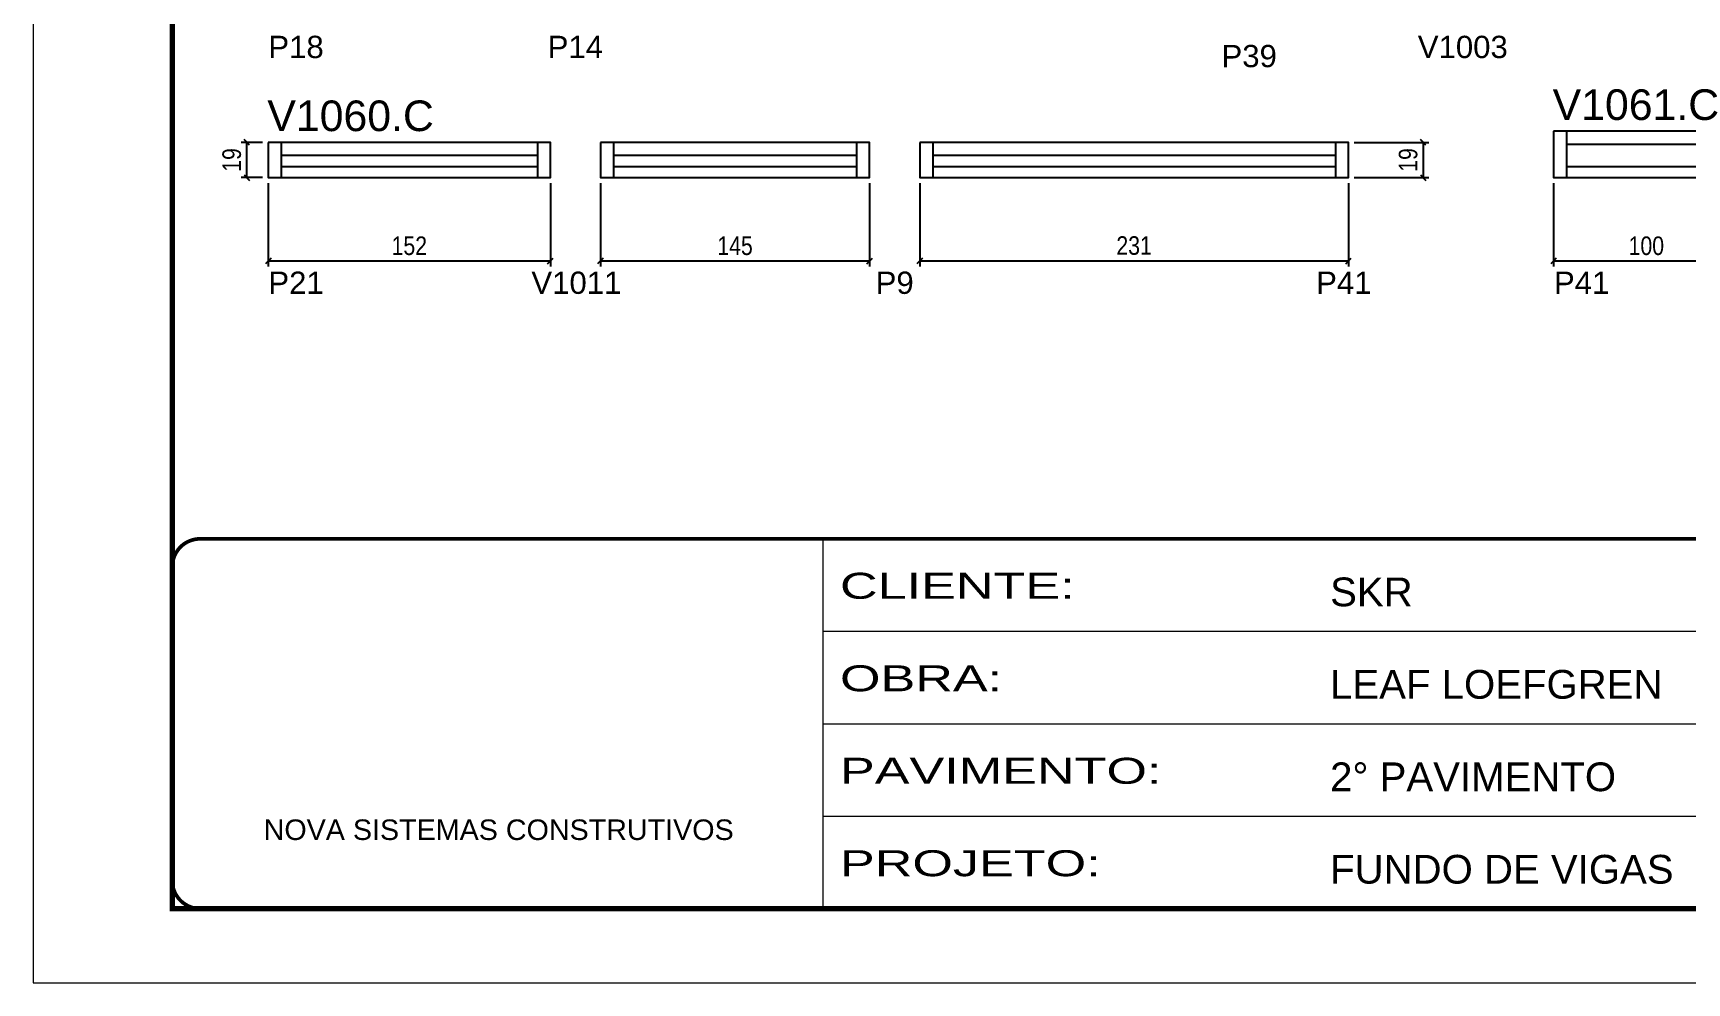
# Model space of a CAD drawing. Extents: x 1959 to 8212, y 239 to 4735.
# Drawn here: x 3557 to 4448, y 1388 to 1900 of the extents above; entities that cross this region are included whole.
import ezdxf

# ---------------------------------------------------------------- set-up
doc = ezdxf.new("R2010")
doc.units = 0
doc.linetypes.add('CONTINUO', pattern=[0])
doc.linetypes.add('DASHED', pattern=[0.75, 0.5, -0.25])
for name, color, linetype in [('5', 5, 'Continuous'), ('COTA', 241, 'Continuous'), ('NOMENCLATURA', 7, 'Continuous'), ('Painéis', 200, 'Continuous'), ('SARR_2.2x7', 40, 'Continuous')]:
    doc.layers.add(name, color=color, linetype=linetype)
doc.layers.add('Folhas', color=255, linetype='Continuous', lineweight=9)
doc.layers.add('SARRAFO DE PRESSAO', color=251, linetype='DASHED', lineweight=9)
doc.styles.add('ARIAL', font='arial.ttf')
doc.styles.add('COTA TECNICA', font='techl___.ttf', dxfattribs={"height": 10})
doc.styles.add('COTA TECNICA-50', font='techl___.ttf', dxfattribs={"height": 10})
doc.styles.get("Standard").update_dxf_attribs({"font": 'arial.ttf'})
doc.styles.add('Tecnologia', font='')
doc.styles.get('Tecnologia').set_extended_font_data('Forgotten Futurist')
doc.dimstyles.new('COTA PAINEL-50', dxfattribs={"dimtxt": 10, "dimasz": 3, "dimexe": 3, "dimexo": 3, "dimgap": 3, "dimtad": 1, "dimdec": 1, "dimzin": 12, "dimdsep": 46, "dimtxsty": 'COTA TECNICA-50', "dimblk1": 'OBLIQUE', "dimblk2": 'OBLIQUE', "dimsah": 1, "dimcen": 0.9, "dimclrd": 4, "dimclre": 4, "dimclrt": 240, "dimadec": 1, "dimazin": 3, "dimtfac": 1, "dimtdec": 1, "dimtmove": 0, "dimatfit": 3, "dimfxl": 1, "dimtolj": 1, "dimtzin": 12, "dimarcsym": 0})
doc.dimstyles.new('PAINEL', dxfattribs={"dimtxt": 10, "dimasz": 3, "dimexe": 3, "dimexo": 3, "dimgap": 3, "dimtad": 1, "dimdec": 1, "dimzin": 12, "dimdsep": 46, "dimtxsty": 'COTA TECNICA', "dimblk1": 'OBLIQUE', "dimblk2": 'OBLIQUE', "dimsah": 1, "dimcen": 0.9, "dimclrd": 4, "dimclre": 4, "dimclrt": 240, "dimadec": 1, "dimazin": 3, "dimtfac": 1, "dimtdec": 1, "dimtmove": 0, "dimatfit": 3, "dimfxl": 1, "dimtolj": 1, "dimtzin": 12, "dimarcsym": 0})

# ---------------------------------------------------------------- blocks, each defined once
blk = doc.blocks.new('9999999999')
at = {"color": 30, "linetype": 'CONTINUO'}
for p, q in [((98564.56, 34230.21), (98564.56, 34429.45)), ((98564.56, 34379.64), (99583.98, 34379.64)), ((98564.56, 34329.83), (99487.98, 34329.83)), ((98564.56, 34280.02), (99487.98, 34280.02))]:
    blk.add_line(p, q, dxfattribs=at)
at = {"color": 30, "linetype": 'CONTINUO', "const_width": 2}
blk.add_lwpolyline([(99583.98, 34230.21), (99583.98, 34414.45, 0.414214), (99568.98, 34429.45), (98228.98, 34429.45, 0.414214), (98213.98, 34414.45), (98213.98, 34245.21, 0.414214), (98228.98, 34230.21), (99583.98, 34230.21)], format="xyb", dxfattribs=at)
at = {"layer": 'Folhas'}
blk.add_lwpolyline([(98138.98, 34190.21), (99623.98, 34190.21), (99623.98, 35240.21), (98138.98, 35240.21)], close=True, dxfattribs=at)
at = {"layer": 'Folhas', "color": 30, "const_width": 3}
blk.add_lwpolyline([(98213.98, 34230.21), (99583.98, 34230.21), (99583.98, 35200.21), (98213.98, 35200.21)], close=True, dxfattribs=at)
at = {"color": 7, "linetype": 'Continuous', "ltscale": 5, "style": 'ARIAL'}
for s, height, p in [('SKR', 15.483, (98837.68, 34393.13)), ('LEAF LOEFGREN', 15.4829, (98837.68, 34343.32)), ('2° PAVIMENTO', 15.4829, (98837.68, 34293.51)), ('NOVA SISTEMAS CONSTRUTIVOS', 11.0592, (98263.19, 34267.21)), ('FUNDO DE VIGAS', 15.4829, (98837.68, 34243.7))]:
    blk.add_text(s, height=height, dxfattribs=at).set_placement(p)
at = {"layer": 'Folhas', "color": 7, "style": 'Tecnologia', "width": 1.5}
for s, p in [('CLIENTE:', (98573.65, 34397.17)), ('OBRA:', (98573.65, 34347.31)), ('PAVIMENTO:', (98573.65, 34297.5)), ('PROJETO:', (98573.65, 34247.69))]:
    blk.add_text(s, height=14, dxfattribs=at).set_placement(p)
blk = doc.blocks.new('_Oblique')
at = {"color": 0, "linetype": 'ByBlock', "lineweight": -2}
blk.add_line((-0.5, -0.5), (0.5, 0.5), dxfattribs=at)
blk = doc.blocks.new('*D323')
at = {"layer": 'COTA', "color": 4, "linetype": 'ByBlock', "lineweight": -2, "transparency": 16777216}
for p, q in [((3683.94, 1818.92), (3683.94, 1774.04)), ((3835.94, 1818.92), (3835.94, 1774.04)), ((3683.94, 1777.04), (3835.94, 1777.04))]:
    blk.add_line(p, q, dxfattribs=at)
at = {"layer": 'Defpoints', "color": 0, "linetype": 'ByBlock', "transparency": 16777216}
for p in [(3683.94, 1821.92), (3835.94, 1821.92), (3835.94, 1777.04)]:
    blk.add_point(p, dxfattribs=at)
at = {"layer": 'COTA', "color": 4, "linetype": 'ByBlock', "lineweight": -2, "transparency": 16777216, "xscale": 3, "yscale": 3, "zscale": 3, "rotation": 180}
blk.add_blockref('_Oblique', (3683.94, 1777.04), dxfattribs=at)
at = {"layer": 'COTA', "color": 4, "linetype": 'ByBlock', "lineweight": -2, "transparency": 16777216, "xscale": 3, "yscale": 3, "zscale": 3}
blk.add_blockref('_Oblique', (3835.94, 1777.04), dxfattribs=at)
at = {"layer": 'COTA', "color": 240, "linetype": 'ByBlock', "transparency": 16777216, "insert": (3759.94, 1785.15), "char_height": 10, "attachment_point": 5, "style": 'COTA TECNICA-50'}
blk.add_mtext('\\A1;152', dxfattribs=at)
blk = doc.blocks.new('*D324')
at = {"layer": 'COTA', "color": 4, "lineweight": -2, "transparency": 16777216}
for p, q in [((3680.94, 1840.92), (3669.4, 1840.92)), ((3672.4, 1821.92), (3672.4, 1840.92)), ((3680.94, 1821.92), (3669.4, 1821.92))]:
    blk.add_line(p, q, dxfattribs=at)
at = {"layer": 'Defpoints', "color": 0, "transparency": 16777216}
for p in [(3672.4, 1840.92), (3683.94, 1840.92), (3683.94, 1821.92)]:
    blk.add_point(p, dxfattribs=at)
at = {"layer": 'COTA', "color": 4, "lineweight": -2, "transparency": 16777216, "xscale": 3, "yscale": 3, "zscale": 3}
for p, rotation in [((3672.4, 1840.92), 90), ((3672.4, 1821.92), 270)]:
    blk.add_blockref('_Oblique', p, dxfattribs=dict(at, rotation=rotation))
at = {"layer": 'COTA', "color": 240, "transparency": 16777216, "insert": (3664.31, 1831.42), "char_height": 10, "attachment_point": 5, "rotation": 90, "style": 'COTA TECNICA'}
blk.add_mtext('\\A1;19', dxfattribs=at)
blk = doc.blocks.new('*D325')
at = {"layer": 'COTA', "color": 4, "linetype": 'ByBlock', "lineweight": -2, "transparency": 16777216}
for p, q in [((3862.91, 1818.92), (3862.91, 1774.04)), ((4007.91, 1818.92), (4007.91, 1774.04)), ((3862.91, 1777.04), (4007.91, 1777.04))]:
    blk.add_line(p, q, dxfattribs=at)
at = {"layer": 'Defpoints', "color": 0, "linetype": 'ByBlock', "transparency": 16777216}
for p in [(3862.91, 1821.92), (4007.91, 1821.92), (4007.91, 1777.04)]:
    blk.add_point(p, dxfattribs=at)
at = {"layer": 'COTA', "color": 4, "linetype": 'ByBlock', "lineweight": -2, "transparency": 16777216, "xscale": 3, "yscale": 3, "zscale": 3, "rotation": 180}
blk.add_blockref('_Oblique', (3862.91, 1777.04), dxfattribs=at)
at = {"layer": 'COTA', "color": 4, "linetype": 'ByBlock', "lineweight": -2, "transparency": 16777216, "xscale": 3, "yscale": 3, "zscale": 3}
blk.add_blockref('_Oblique', (4007.91, 1777.04), dxfattribs=at)
at = {"layer": 'COTA', "color": 240, "linetype": 'ByBlock', "transparency": 16777216, "insert": (3935.41, 1785.15), "char_height": 10, "attachment_point": 5, "style": 'COTA TECNICA-50'}
blk.add_mtext('\\A1;145', dxfattribs=at)
blk = doc.blocks.new('*D326')
at = {"layer": 'COTA', "color": 4, "linetype": 'ByBlock', "lineweight": -2, "transparency": 16777216}
for p, q in [((4034.88, 1818.92), (4034.88, 1774.04)), ((4265.88, 1818.92), (4265.88, 1774.04)), ((4034.88, 1777.04), (4265.88, 1777.04))]:
    blk.add_line(p, q, dxfattribs=at)
at = {"layer": 'Defpoints', "color": 0, "linetype": 'ByBlock', "transparency": 16777216}
for p in [(4034.88, 1821.92), (4265.88, 1821.92), (4265.88, 1777.04)]:
    blk.add_point(p, dxfattribs=at)
at = {"layer": 'COTA', "color": 4, "linetype": 'ByBlock', "lineweight": -2, "transparency": 16777216, "xscale": 3, "yscale": 3, "zscale": 3, "rotation": 180}
blk.add_blockref('_Oblique', (4034.88, 1777.04), dxfattribs=at)
at = {"layer": 'COTA', "color": 4, "linetype": 'ByBlock', "lineweight": -2, "transparency": 16777216, "xscale": 3, "yscale": 3, "zscale": 3}
blk.add_blockref('_Oblique', (4265.88, 1777.04), dxfattribs=at)
at = {"layer": 'COTA', "color": 240, "linetype": 'ByBlock', "transparency": 16777216, "insert": (4150.38, 1785.26), "char_height": 10, "attachment_point": 5, "style": 'COTA TECNICA-50'}
blk.add_mtext('\\A1;231', dxfattribs=at)
blk = doc.blocks.new('*D327')
at = {"layer": 'COTA', "color": 4, "linetype": 'ByBlock', "lineweight": -2, "transparency": 16777216}
for p, q in [((4376.33, 1818.92), (4376.33, 1774.04)), ((4476.33, 1818.92), (4476.33, 1774.04)), ((4376.33, 1777.04), (4476.33, 1777.04))]:
    blk.add_line(p, q, dxfattribs=at)
at = {"layer": 'Defpoints', "color": 0, "linetype": 'ByBlock', "transparency": 16777216}
for p in [(4376.33, 1821.92), (4476.33, 1821.92), (4476.33, 1777.04)]:
    blk.add_point(p, dxfattribs=at)
at = {"layer": 'COTA', "color": 4, "linetype": 'ByBlock', "lineweight": -2, "transparency": 16777216, "xscale": 3, "yscale": 3, "zscale": 3, "rotation": 180}
blk.add_blockref('_Oblique', (4376.33, 1777.04), dxfattribs=at)
at = {"layer": 'COTA', "color": 4, "linetype": 'ByBlock', "lineweight": -2, "transparency": 16777216, "xscale": 3, "yscale": 3, "zscale": 3}
blk.add_blockref('_Oblique', (4476.33, 1777.04), dxfattribs=at)
at = {"layer": 'COTA', "color": 240, "linetype": 'ByBlock', "transparency": 16777216, "insert": (4426.33, 1785.14), "char_height": 10, "attachment_point": 5, "style": 'COTA TECNICA-50'}
blk.add_mtext('\\A1;100', dxfattribs=at)
blk = doc.blocks.new('*D329')
at = {"layer": 'COTA', "color": 4, "lineweight": -2, "transparency": 16777216}
for p, q in [((4268.88, 1840.92), (4309.12, 1840.92)), ((4306.12, 1840.92), (4306.12, 1821.92)), ((4268.88, 1821.92), (4309.12, 1821.92))]:
    blk.add_line(p, q, dxfattribs=at)
at = {"layer": 'Defpoints', "color": 0, "transparency": 16777216}
for p in [(4265.88, 1840.92), (4265.88, 1821.92), (4306.12, 1821.92)]:
    blk.add_point(p, dxfattribs=at)
at = {"layer": 'COTA', "color": 4, "lineweight": -2, "transparency": 16777216, "xscale": 3, "yscale": 3, "zscale": 3}
for p, rotation in [((4306.12, 1840.92), 90), ((4306.12, 1821.92), 270)]:
    blk.add_blockref('_Oblique', p, dxfattribs=dict(at, rotation=rotation))
at = {"layer": 'COTA', "color": 240, "transparency": 16777216, "insert": (4298.04, 1831.42), "char_height": 10, "attachment_point": 5, "rotation": 90, "style": 'COTA TECNICA'}
blk.add_mtext('\\A1;19', dxfattribs=at)

msp = doc.modelspace()

# ---------------------------------------------------------------- linework, layer by layer
at = {"layer": 'Painéis', "linetype": 'ByBlock'}
for points in [[(4376.33, 1846.92), (4376.33, 1821.92), (4476.33, 1821.92), (4476.33, 1846.92)], [(3683.94, 1840.92), (3683.94, 1821.92), (3835.94, 1821.92), (3835.94, 1840.92)], [(3862.91, 1840.92), (3862.91, 1821.92), (4007.91, 1821.92), (4007.91, 1840.92)], [(4034.88, 1840.92), (4034.88, 1821.92), (4265.88, 1821.92), (4265.88, 1840.92)]]:
    msp.add_lwpolyline(points, close=True, dxfattribs=at)
at = {"layer": 'SARR_2.2x7', "linetype": 'Continuous'}
for p, q in [((4383.33, 1846.92), (4383.33, 1821.92)), ((3690.94, 1840.92), (3690.94, 1821.92)), ((3828.94, 1840.92), (3828.94, 1821.92)), ((3869.91, 1840.92), (3869.91, 1821.92)), ((4000.91, 1840.92), (4000.91, 1821.92)), ((4041.88, 1840.92), (4041.88, 1821.92)), ((4258.88, 1840.92), (4258.88, 1821.92)), ((4383.33, 1839.92), (4469.33, 1839.92)), ((3690.94, 1833.92), (3828.94, 1833.92)), ((3690.94, 1827.92), (3828.94, 1827.92)), ((3869.91, 1833.92), (4000.91, 1833.92)), ((3869.91, 1827.92), (4000.91, 1827.92)), ((4041.88, 1833.92), (4258.88, 1833.92)), ((4041.88, 1827.92), (4258.88, 1827.92)), ((4383.33, 1827.92), (4469.33, 1827.92))]:
    msp.add_line(p, q, dxfattribs=at)

# ---------------------------------------------------------------- block references
at = {"layer": 'SARRAFO DE PRESSAO', "color": 6, "linetype": 'ByBlock'}
msp.add_blockref('9999999999', (-94581.71, -32802.14), dxfattribs=at)

# ---------------------------------------------------------------- texts
at = {"layer": '5', "linetype": 'Continuous'}
for s, rotation, p in [('P18', 0.00004, (3684.02, 1886.32)), ('P14', 359.99996, (3834.48, 1886.32)), ('V1003', 359.99996, (4303.22, 1886.32)), ('P39', 0.00004, (4197.47, 1881.4)), ('P21', 0.00004, (3684.02, 1759.28)), ('V1011', 359.99996, (3825.72, 1759.28)), ('P9', 359.99996, (4011.17, 1759.28)), ('P41', 359.99996, (4248.45, 1759.28)), ('P41', 359.99996, (4376.59, 1759.28))]:
    msp.add_text(s, height=12, rotation=rotation, dxfattribs=at).set_placement(p)
at = {"layer": 'NOMENCLATURA', "linetype": 'Continuous'}
for s, p in [('V1060.C', (3683.47, 1846.97)), ('V1061.C', (4375.86, 1852.97))]:
    msp.add_text(s, height=16.5, dxfattribs=at).set_placement(p)

# ---------------------------------------------------------------- dimensions: what is measured, and where the dimension line sits
at = {"layer": 'COTA'}
for base, p1, p2, picture, middle in [((3672.4, 1840.92), (3683.94, 1821.92), (3683.94, 1840.92), '*D324', (3664.31, 1831.42)), ((4306.12, 1821.92), (4265.88, 1840.92), (4265.88, 1821.92), '*D329', (4298.04, 1831.42))]:
    dim = msp.add_linear_dim(base=base, p1=p1, p2=p2, angle=90, dimstyle='PAINEL', dxfattribs=at)
    dim.commit()
    dim.dimension.update_dxf_attribs({"geometry": picture, "text_midpoint": middle})
at = {"layer": 'COTA', "color": 1, "linetype": 'ByBlock'}
for base, p1, p2, picture, middle in [((3835.94, 1777.04), (3683.94, 1821.92), (3835.94, 1821.92), '*D323', (3759.94, 1785.15)), ((4007.91, 1777.04), (3862.91, 1821.92), (4007.91, 1821.92), '*D325', (3935.41, 1785.15)), ((4265.88, 1777.04), (4034.88, 1821.92), (4265.88, 1821.92), '*D326', (4150.38, 1785.26)), ((4476.33, 1777.04), (4376.33, 1821.92), (4476.33, 1821.92), '*D327', (4426.33, 1785.14))]:
    dim = msp.add_linear_dim(base=base, p1=p1, p2=p2, dimstyle='COTA PAINEL-50', override={"dimarcsym": 1}, dxfattribs=at)
    dim.commit()
    dim.dimension.update_dxf_attribs({"geometry": picture, "text_midpoint": middle})

doc.saveas('drawing.dxf')
